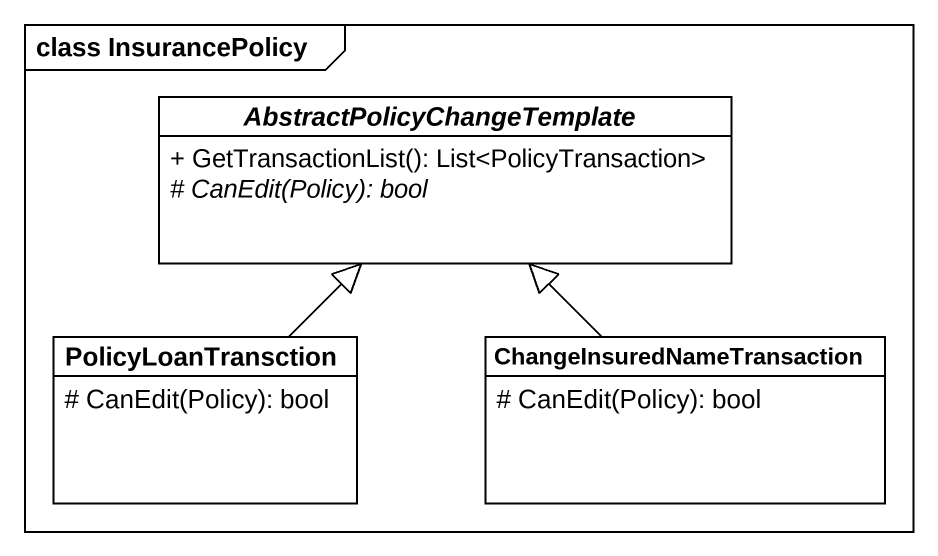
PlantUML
@startuml
mainframe class InsurancePolicy
hide circle
hide empty members
skinparam classAttributeIconSize 0
abstract class AbstractPolicyChangeTemplate {
  + GetTransactionList(): List<PolicyTransaction>
  {abstract} # CanEdit(Policy): bool
}
class PolicyLoanTransction {
  # CanEdit(Policy): bool
}
class ChangeInsuredNameTransaction {
  # CanEdit(Policy): bool
}
PolicyLoanTransction -up-|> AbstractPolicyChangeTemplate
ChangeInsuredNameTransaction -up-|> AbstractPolicyChangeTemplate
@enduml
